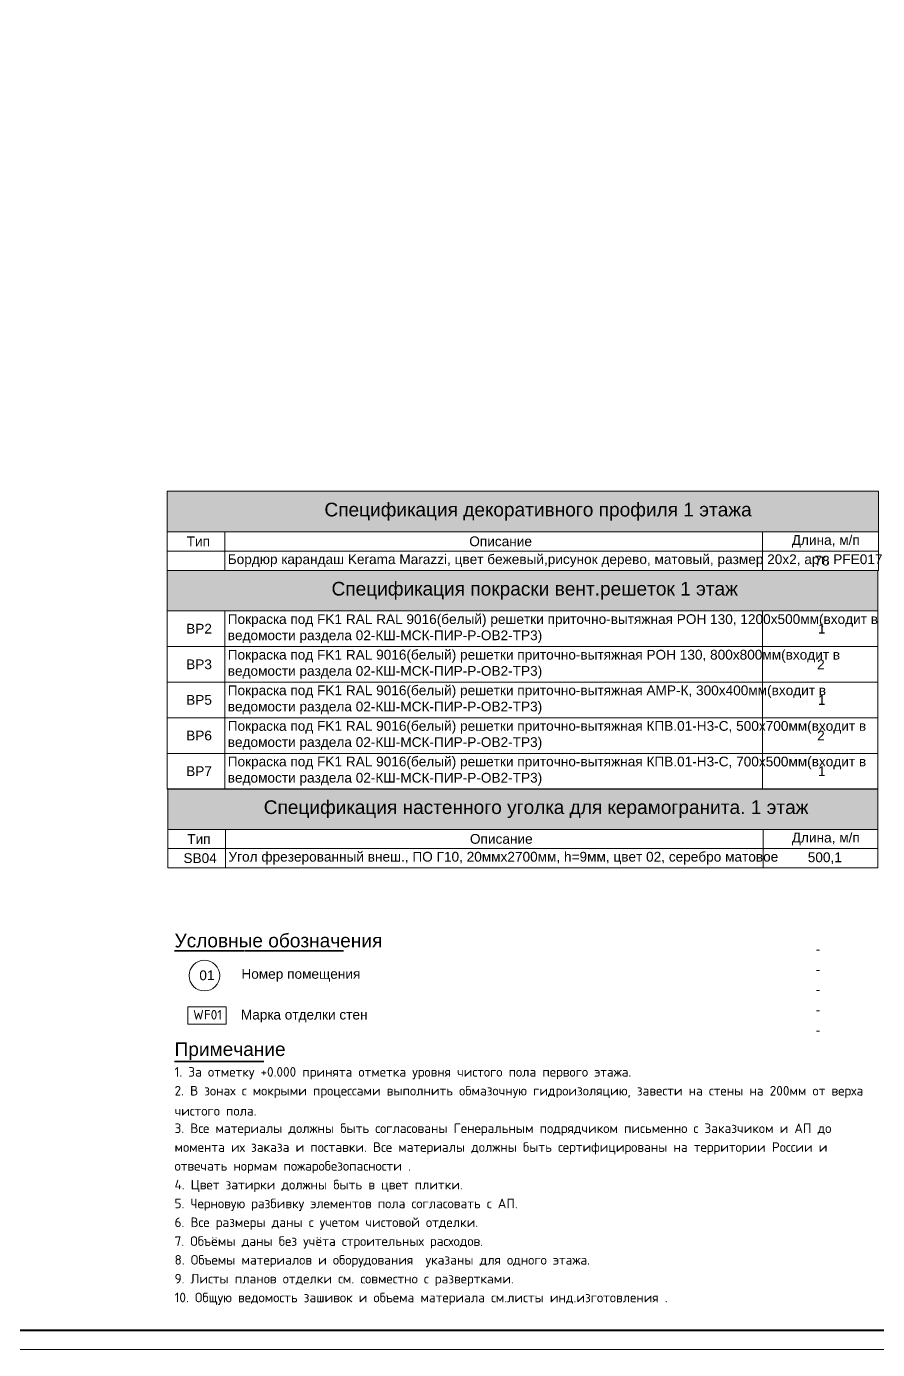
# Model space of a CAD drawing. Header units: millimetres. Extents: x -3817 to 677485, y -22715 to 103890.
# Drawn here: x 3606 to 4479, y -19807 to -18451 of the extents above; entities that cross this region are included whole.
import ezdxf

# ---------------------------------------------------------------- set-up
doc = ezdxf.new("R2010")
doc.units = ezdxf.units.MM
doc.layers.add('PDF _Геометрия', color=7, linetype='Continuous', true_color=0x1d1d1d)
doc.layers.add('PDF _Сплошная заливка', color=7, linetype='Continuous', true_color=0xffffff)
doc.layers.add('PDF _Текст', color=7, linetype='Continuous')
doc.styles.add('PDF GOST-Common', font='arial.ttf')
doc.styles.add('PDF ISOCPEUR', font='isocpeur.ttf')

msp = doc.modelspace()

# ---------------------------------------------------------------- linework, layer by layer
at = {"layer": 'PDF _Геометрия', "color": 7, "lineweight": 9}
for points in [[(5227.1, -17468.5), (1916.2, -17468.5), (1916.2, -19807), (5227.1, -19807)], [(3750.5, -19008.2), (3750.5, -18988.4), (3809.5, -18988.4), (4360.7, -18988.4), (4479.5, -18988.4), (4479.5, -19008.2), (4360.7, -19008.2), (3809.5, -19008.2)], [(3750.5, -19232.4), (3750.5, -19195.9), (3809.5, -19195.9), (4360.7, -19195.9), (4478.8, -19195.9), (4478.8, -19232.4), (4360.7, -19232.4), (3809.5, -19232.4)], [(3751.2, -19313.2), (3751.2, -19293.5), (3810.2, -19293.5), (4361.4, -19293.5), (4478.8, -19293.5), (4478.8, -19313.2), (4361.4, -19313.2), (3810.2, -19313.2)], [(3811, -19473.6), (3771.7, -19473.6), (3771.7, -19455.6), (3811, -19455.6)]]:
    msp.add_lwpolyline(points, close=True, dxfattribs=at)
at = {"layer": 'PDF _Геометрия', "color": 7, "lineweight": 40}
msp.add_lwpolyline([(5207.5, -19787.3), (5207.5, -17488.2), (1995, -17488.2), (1995, -19787.3)], close=True, dxfattribs=at)
at = {"layer": 'PDF _Геометрия', "color": 7, "lineweight": 9}
for points in [[(3750.5, -18968.7), (3750.5, -18927), (4479.5, -18927), (4479.5, -18968.7), (4479.5, -18988.4)], [(4479.5, -18968.7), (3750.5, -18968.7), (3750.5, -18988.4)], [(3809.5, -18968.7), (3809.5, -18988.4), (3809.5, -19008.2)], [(4360.7, -18968.7), (4360.7, -18988.4), (4360.7, -19008.2)], [(4478.8, -19049.8), (4478.8, -19008.2), (3750.5, -19008.2), (3750.5, -19049.8)], [(3750.5, -19086.3), (3750.5, -19049.8), (4478.8, -19049.8), (4478.8, -19086.3)], [(3809.5, -19049.8), (3809.5, -19086.3), (3809.5, -19122.8), (3809.5, -19159.4), (3809.5, -19195.9), (3809.5, -19232.4)], [(4360.7, -19049.8), (4360.7, -19086.3), (4360.7, -19122.8), (4360.7, -19159.4), (4360.7, -19195.9), (4360.7, -19232.4)], [(4478.8, -19122.8), (4478.8, -19086.3), (4360.7, -19086.3), (3809.5, -19086.3), (3750.5, -19086.3), (3750.5, -19122.8)], [(4478.8, -19159.4), (4478.8, -19122.8), (4360.7, -19122.8), (3809.5, -19122.8), (3750.5, -19122.8), (3750.5, -19159.4)], [(4478.8, -19195.9), (4478.8, -19159.4), (4360.7, -19159.4), (3809.5, -19159.4), (3750.5, -19159.4), (3750.5, -19195.9)], [(3751.2, -19273.8), (3751.2, -19232.1), (4478.8, -19232.1), (4478.8, -19273.8), (4478.8, -19293.5)], [(4478.8, -19273.8), (3751.2, -19273.8), (3751.2, -19293.5)], [(3810.2, -19273.8), (3810.2, -19293.5), (3810.2, -19313.2)], [(4361.4, -19273.8), (4361.4, -19293.5), (4361.4, -19313.2)]]:
    msp.add_lwpolyline(points, dxfattribs=at)
at = {"layer": 'PDF _Геометрия', "color": 7, "lineweight": 35}
for points in [[(3758, -19398.3), (3829.4, -19398.3)], [(3830, -19398.3), (3834.3, -19398.3)], [(3834.2, -19398.3), (3931.3, -19398.3)], [(3758, -19511.6), (3849.4, -19511.6)]]:
    msp.add_lwpolyline(points, dxfattribs=at)
at = {"layer": 'PDF _Геометрия', "color": 7, "lineweight": 9}
msp.add_circle((3788.6, -19423.7), 15.7, dxfattribs=at)
at = {"layer": 'PDF _Сплошная заливка', "color": 7, "lineweight": 9, "true_color": 0xf0f0f0, "transparency": 33554559}
msp.add_solid([(3750.5, -18927), (4479.5, -18927), (3750.5, -18968.7), (4479.5, -18968.7)], dxfattribs=at)
at = {"layer": 'PDF _Сплошная заливка', "color": 254, "lineweight": 9, "true_color": 0xe9e9e9, "transparency": 33554559}
msp.add_solid([(3750.5, -19008.2), (4478.8, -19008.2), (3750.5, -19049.8), (4478.8, -19049.8)], dxfattribs=at)
at = {"layer": 'PDF _Сплошная заливка', "color": 7, "lineweight": 9, "true_color": 0xf3f3f3, "transparency": 33554559}
msp.add_solid([(3751.2, -19232.1), (4478.8, -19232.1), (3751.2, -19273.8), (4478.8, -19273.8)], dxfattribs=at)

# ---------------------------------------------------------------- texts
at = {"layer": 'PDF _Текст', "attachment_point": 4}
for s, insert, char_height, style in [('Спецификация декоративного профиля 1 этажа', (3911.6, -18948), 14, 'PDF GOST-Common'), ('Тип', (3770.4, -18978.5), 10, 'PDF GOST-Common'), ('Описание', (4060.1, -18978.5), 10, 'PDF GOST-Common'), ('Длина, м/п', (4390.7, -18978.5), 10, 'PDF GOST-Common'), ('Бордюр карандаш Kerama Marazzi, цвет бежевый,рисунок дерево, матовый, размер 20х2, арт. PFE017', (3812.5, -18998.3), 10, 'PDF GOST-Common'), ('78', (4414, -18998.3), 10, 'PDF GOST-Common'), ('Спецификация покраски вент.решеток 1 этаж', (3918.9, -19029.1), 14, 'PDF GOST-Common'), ('Покраска под FK1 RAL RAL 9016(белый) решетки приточно-вытяжная РОН 130, 1200х500мм(входит в', (3812.5, -19059.7), 10, 'PDF GOST-Common'), ('ВР2', (3769.9, -19068), 10, 'PDF GOST-Common'), ('ведомости раздела 02-КШ-МСК-ПИР-Р-ОВ2-ТР3)', (3812.5, -19076.3), 10, 'PDF GOST-Common'), ('1', (4417.5, -19068), 10, 'PDF GOST-Common'), ('Покраска под FK1 RAL 9016(белый) решетки приточно-вытяжная РОН 130, 800х800мм(входит в', (3812.5, -19096.2), 10, 'PDF GOST-Common'), ('ВР3', (3769.9, -19104.6), 10, 'PDF GOST-Common'), ('ведомости раздела 02-КШ-МСК-ПИР-Р-ОВ2-ТР3)', (3812.5, -19112.8), 10, 'PDF GOST-Common'), ('2', (4416.7, -19104.6), 10, 'PDF GOST-Common'), ('ВР5', (3769.9, -19141.1), 10, 'PDF GOST-Common'), ('Покраска под FK1 RAL 9016(белый) решетки приточно-вытяжная АМР-К, 300х400мм(входит в', (3812.5, -19132.7), 10, 'PDF GOST-Common'), ('1', (4417.5, -19141.1), 10, 'PDF GOST-Common'), ('ведомости раздела 02-КШ-МСК-ПИР-Р-ОВ2-ТР3)', (3812.5, -19149.3), 10, 'PDF GOST-Common'), ('Покраска под FK1 RAL 9016(белый) решетки приточно-вытяжная КПВ.01-Н3-С, 500х700мм(входит в', (3812.5, -19169.2), 10, 'PDF GOST-Common'), ('ВР6', (3769.9, -19177.6), 10, 'PDF GOST-Common'), ('ведомости раздела 02-КШ-МСК-ПИР-Р-ОВ2-ТР3)', (3812.5, -19185.8), 10, 'PDF GOST-Common'), ('2', (4416.7, -19177.6), 10, 'PDF GOST-Common'), ('Покраска под FK1 RAL 9016(белый) решетки приточно-вытяжная КПВ.01-Н3-С, 700х500мм(входит в', (3812.5, -19205.7), 10, 'PDF GOST-Common'), ('ВР7', (3769.9, -19214.1), 10, 'PDF GOST-Common'), ('ведомости раздела 02-КШ-МСК-ПИР-Р-ОВ2-ТР3)', (3812.5, -19222.3), 10, 'PDF GOST-Common'), ('1', (4417.5, -19214.1), 10, 'PDF GOST-Common'), ('Спецификация настенного уголка для керамогранита. 1 этаж', (3849.4, -19253.1), 14, 'PDF GOST-Common'), ('Тип', (3771, -19283.6), 10, 'PDF GOST-Common'), ('Описание', (4060.8, -19283.6), 10, 'PDF GOST-Common'), ('Длина, м/п', (4390.7, -19283.6), 10, 'PDF GOST-Common'), ('SB04', (3767.1, -19303.3), 10, 'PDF GOST-Common'), ('Угол фрезерованный внеш., ПО Г10, 20ммх2700мм, h=9мм, цвет 02, серебро матовое', (3813.2, -19303.3), 10, 'PDF GOST-Common'), ('500,1', (4407.1, -19303.3), 10, 'PDF GOST-Common'), ('Условные обозначения', (3758, -19387.8), 14, 'PDF GOST-Common'), ('-  ', (4415.3, -19396.4), 10, 'PDF GOST-Common'), ('01', (3783.4, -19423.4), 10, 'PDF GOST-Common'), ('Номер помещения', (3826.5, -19423.4), 10, 'PDF GOST-Common'), ('-  ', (4415.3, -19417.2), 10, 'PDF GOST-Common'), ('-  ', (4415.3, -19437.9), 10, 'PDF GOST-Common'), ('WF01', (3777, -19463.8), 9.85, 'PDF ISOCPEUR'), ('Марка отделки стен', (3826, -19465.2), 10, 'PDF GOST-Common'), ('-  ', (4415.3, -19458.7), 10, 'PDF GOST-Common'), ('-  ', (4415.3, -19479.4), 10, 'PDF GOST-Common'), ('Примечание', (3758, -19501.2), 14, 'PDF GOST-Common'), ('1. За отметку +0.000 принята отметка уровня чистого пола первого этажа.', (3758, -19523.7), 9.847, 'PDF ISOCPEUR'), ('2. В зонах с мокрыми процессами выполнить обмазочную гидроизоляцию, завести на стены на 200мм от верха', (3758, -19543), 9.8467, 'PDF ISOCPEUR'), ('чистого пола.', (3758, -19562.3), 9.847, 'PDF ISOCPEUR'), ('3. Все материалы должны быть согласованы Генеральным подрядчиком письменно с Заказчиком и АП до', (3758, -19581.5), 9.847, 'PDF ISOCPEUR'), ('момента их заказа и поставки. Все материалы должны быть сертифицированы на территории России и', (3758, -19600.8), 9.847, 'PDF ISOCPEUR'), ('отвечать нормам пожаробезопасности .', (3758, -19620.1), 9.847, 'PDF ISOCPEUR'), ('4. Цвет затирки должны быть в цвет плитки.', (3758, -19639.3), 9.847, 'PDF ISOCPEUR'), ('5. Черновую разбивку элементов пола согласовать с АП.', (3758, -19658.6), 9.847, 'PDF ISOCPEUR'), ('6. Все размеры даны с учетом чистовой отделки.', (3758, -19677.9), 9.847, 'PDF ISOCPEUR'), ('7. Объёмы даны без учёта строительных расходов.', (3758, -19697.2), 9.847, 'PDF ISOCPEUR'), ('8. Объемы материалов и оборудования  указаны для одного этажа.', (3758, -19716.4), 9.847, 'PDF ISOCPEUR'), ('9. Листы планов отделки см. совместно с развертками.', (3758, -19735.7), 9.847, 'PDF ISOCPEUR'), ('10. Общую ведомость зашивок и объема материала см.листы инд.изготовления .', (3758, -19755), 9.847, 'PDF ISOCPEUR')]:
    msp.add_mtext(s, dxfattribs=dict(at, insert=insert, char_height=char_height, style=style))

doc.saveas('drawing.dxf')
